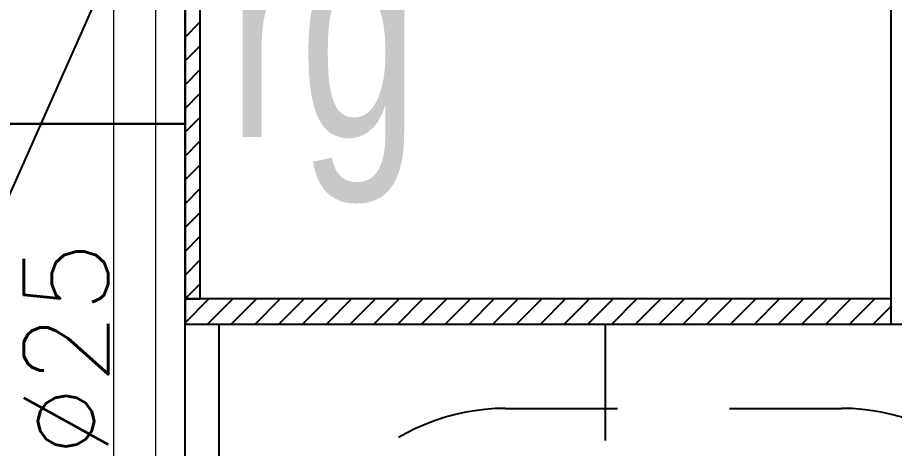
# Model space of a CAD drawing. Header units: millimetres. Extents: x 1573 to 2177, y 1587 to 1932.
# Drawn here: x 1896.121 to 1896.903, y 1908.764 to 1909.147 of the extents above; entities that cross this region are included whole.
import ezdxf
from ezdxf.enums import TextEntityAlignment as Align

# ---------------------------------------------------------------- set-up
doc = ezdxf.new("R2010")
doc.units = ezdxf.units.MM
doc.header["$LTSCALE"] = 0.03
doc.linetypes.add('HIDDEN', pattern=[9.525, 6.35, -3.175])
for name, color, linetype in [('-HIDRO', 8, 'Continuous'), ('Prumadas_L', 1, 'Continuous'), ('Prumadas_T', 2, 'Continuous')]:
    doc.layers.add(name, color=color, linetype=linetype)
doc.layers.add('TigreCad', color=2, linetype='Continuous', lineweight=13)
doc.styles.add('CELIO_COTA', font='technic_.ttf', dxfattribs={"width": 0.85})
doc.styles.add('TCTUBOS-TXT', font='txt.shx')

msp = doc.modelspace()

# ---------------------------------------------------------------- linework, layer by layer
at = {"layer": '-HIDRO'}
for p, q in [((1896.27039, 1909.0528), (1896.27039, 1909.54931)), ((1896.27039, 1909.0528), (1896.00489, 1909.0528)), ((1896.00489, 1909.0528), (1896.27039, 1909.0528)), ((1896.27039, 1909.04089), (1896.27039, 1909.0528)), ((1896.27039, 1908.6703), (1896.27039, 1909.04089)), ((1896.30038, 1908.87431), (1897.17039, 1908.8743)), ((1896.30038, 1908.87431), (1896.30038, 1907.92931))]:
    msp.add_line(p, q, dxfattribs=at)
at = {"layer": '-HIDRO', "ltscale": 5}
for p, q in [((1896.27039, 1909.52681), (1896.27039, 1908.89681)), ((1896.28389, 1908.89681), (1896.28389, 1909.52681)), ((1896.90038, 1908.89606), (1896.90038, 1909.52681)), ((1896.27039, 1909.13013), (1896.28389, 1909.14363)), ((1896.27039, 1909.10892), (1896.28389, 1909.12242)), ((1896.27039, 1909.0877), (1896.28389, 1909.1012)), ((1896.27039, 1909.06649), (1896.28389, 1909.07999)), ((1896.27039, 1909.04528), (1896.28389, 1909.05878)), ((1896.27039, 1909.02406), (1896.28389, 1909.03756)), ((1896.27039, 1909.00285), (1896.28389, 1909.01635)), ((1896.27039, 1908.98164), (1896.28389, 1908.99514)), ((1896.27039, 1908.96042), (1896.28389, 1908.97392)), ((1896.27039, 1908.93921), (1896.28389, 1908.95271)), ((1896.27039, 1908.918), (1896.28389, 1908.9315)), ((1896.27041, 1908.89681), (1896.28389, 1908.91028)), ((1896.27039, 1908.89678), (1896.27041, 1908.89681)), ((1896.27039, 1908.87557), (1896.29163, 1908.89681)), ((1896.27039, 1908.89681), (1896.28389, 1908.89681)), ((1896.90038, 1908.89681), (1896.27039, 1908.89681)), ((1896.27039, 1908.89681), (1896.27039, 1908.87431)), ((1896.29034, 1908.87431), (1896.31284, 1908.89681)), ((1896.31155, 1908.87431), (1896.33405, 1908.89681)), ((1896.33277, 1908.87431), (1896.35527, 1908.89681)), ((1896.35398, 1908.87431), (1896.37648, 1908.89681)), ((1896.37519, 1908.87431), (1896.39769, 1908.89681)), ((1896.39641, 1908.87431), (1896.41891, 1908.89681)), ((1896.41762, 1908.87431), (1896.44012, 1908.89681)), ((1896.43883, 1908.87431), (1896.46133, 1908.89681)), ((1896.46005, 1908.87431), (1896.48255, 1908.89681)), ((1896.48126, 1908.87431), (1896.50376, 1908.89681)), ((1896.50247, 1908.87431), (1896.52497, 1908.89681)), ((1896.52369, 1908.87431), (1896.54619, 1908.89681)), ((1896.5449, 1908.87431), (1896.5674, 1908.89681)), ((1896.56611, 1908.87431), (1896.58861, 1908.89681)), ((1896.58733, 1908.87431), (1896.60983, 1908.89681)), ((1896.60854, 1908.87431), (1896.63104, 1908.89681)), ((1896.62975, 1908.87431), (1896.65225, 1908.89681)), ((1896.65097, 1908.87431), (1896.67346, 1908.89681)), ((1896.67218, 1908.87431), (1896.69468, 1908.89681)), ((1896.69339, 1908.87431), (1896.71589, 1908.89681)), ((1896.7146, 1908.87431), (1896.7371, 1908.89681)), ((1896.73582, 1908.87431), (1896.75832, 1908.89681)), ((1896.75703, 1908.87431), (1896.77953, 1908.89681)), ((1896.77824, 1908.87431), (1896.80074, 1908.89681)), ((1896.79946, 1908.87431), (1896.82196, 1908.89681)), ((1896.82067, 1908.87431), (1896.84317, 1908.89681)), ((1896.84188, 1908.87431), (1896.86438, 1908.89681)), ((1896.8631, 1908.87431), (1896.8856, 1908.89681)), ((1896.90038, 1908.87431), (1896.90038, 1908.89681)), ((1896.88431, 1908.87431), (1896.90038, 1908.89038)), ((1896.27039, 1908.87431), (1896.90038, 1908.87431))]:
    msp.add_line(p, q, dxfattribs=at)
at = {"layer": '-HIDRO', "linetype": 'HIDDEN'}
msp.add_line((1896.64538, 1907.89931), (1896.64538, 1908.87431), dxfattribs=at)
at = {"layer": '-HIDRO', "linetype": 'HIDDEN', "ltscale": 0.1}
msp.add_lwpolyline([(1897.04367, 1908.61181), (1897.04367, 1908.16181, -0.414214), (1896.85617, 1907.97431), (1896.55617, 1907.97431, -0.414214), (1896.36867, 1908.16181), (1896.36867, 1908.61181, -0.414214), (1896.55617, 1908.79931), (1896.85617, 1908.79931, -0.414214)], format="xyb", close=True, dxfattribs=at)
at = {"layer": 'Prumadas_L'}
msp.add_line((1896.22891, 1909.24891), (1895.7422, 1908.15587), dxfattribs=at)
at = {"layer": 'TigreCad', "ltscale": 100}
for p, q in [((1896.20664, 1908.45738), (1896.20664, 1909.24701)), ((1896.24414, 1908.45738), (1896.24414, 1909.24701))]:
    msp.add_line(p, q, dxfattribs=at)

# ---------------------------------------------------------------- texts
at = {"ltscale": 100, "style": 'TCTUBOS-TXT'}
msp.add_text('%%C25', height=0.075, rotation=90, dxfattribs=at).set_placement((1896.2016, 1908.8522), align=Align.CENTER)
at = {"layer": 'Prumadas_T', "style": 'CELIO_COTA', "width": 0.85}
msp.add_text('rg', height=0.196552, rotation=0, dxfattribs=at).set_placement((1896.30857, 1909.04107))

doc.saveas('drawing.dxf')
